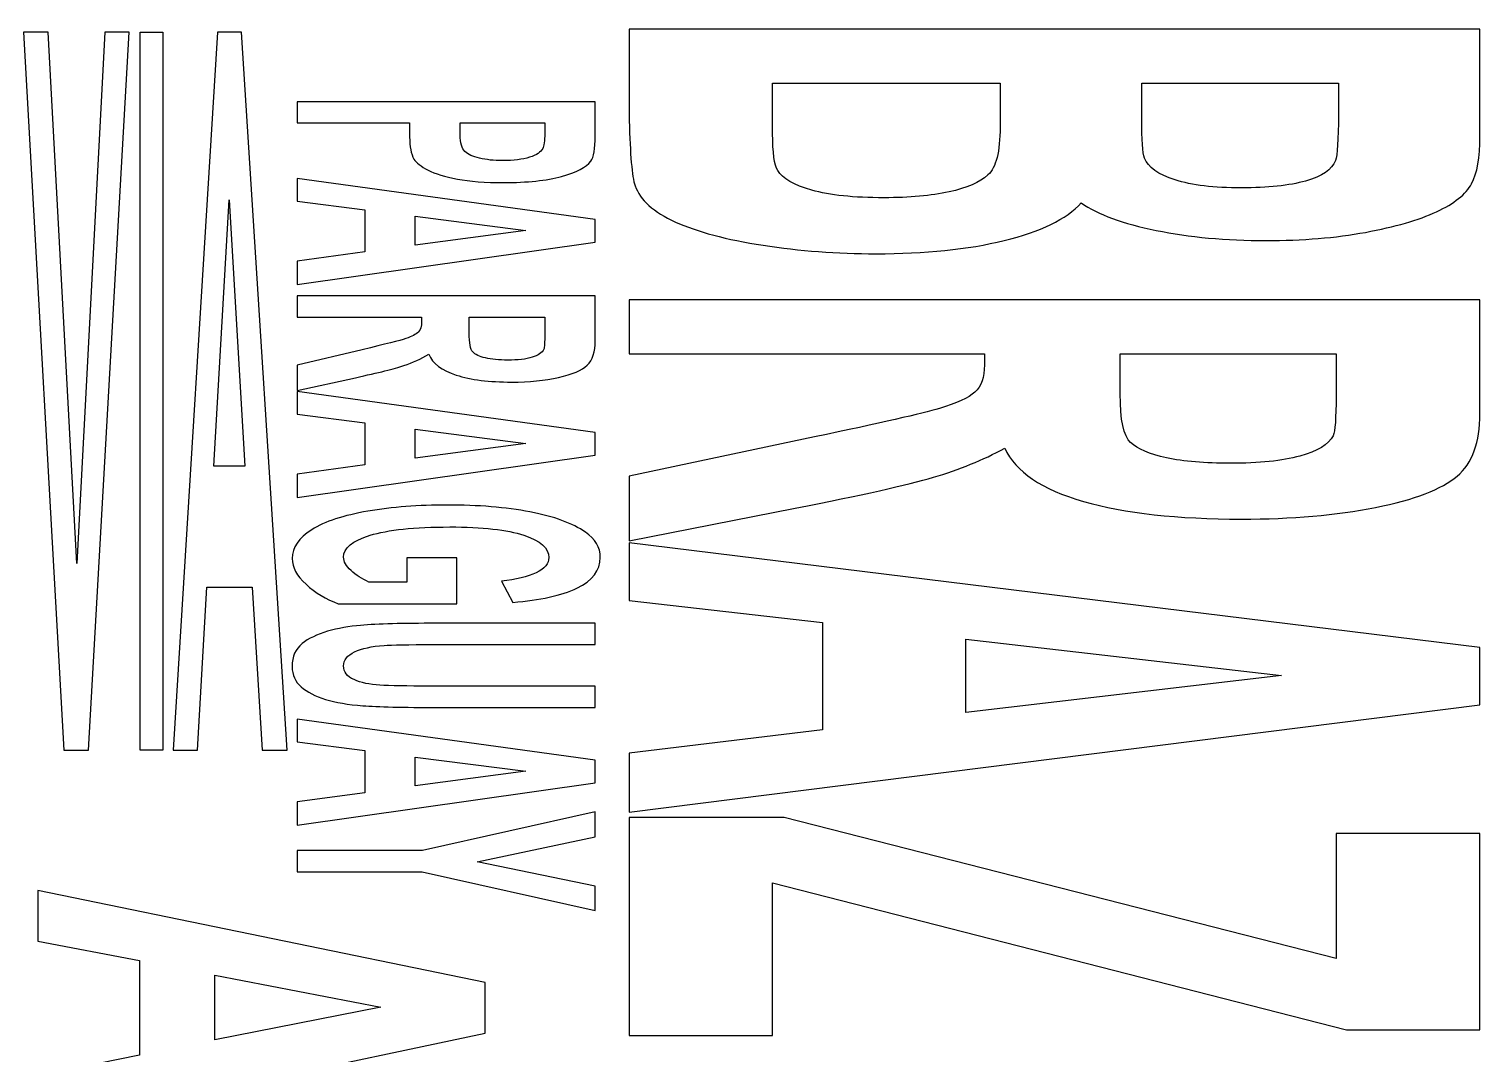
# Model space of a CAD drawing. Header units: centimetres. Extents: x -12.1 to 12.1, y -5 to 6.2.
# Drawn here: x -7.396 to -5.48, y -2.599 to -1.246 of the extents above; entities that cross this region are included whole.
import ezdxf

# ---------------------------------------------------------------- set-up
doc = ezdxf.new("R2010")
doc.units = ezdxf.units.CM
doc.header["$MEASUREMENT"] = 0
doc.layers.add('Layer 1', color=7, linetype='Continuous')

msp = doc.modelspace()

# ---------------------------------------------------------------- linework, layer by layer
at = {"layer": 'Layer 1', "color": 250}
for points, knots in [([(-7.34945, -2.1978), (-7.34945, -2.1978), (-7.40301, -1.25018), (-7.40301, -1.25018), (-7.40301, -1.25018), (-7.40301, -1.25018), (-7.37022, -1.25018), (-7.37022, -1.25018), (-7.37022, -1.25018), (-7.37022, -1.25018), (-7.3323, -1.95152), (-7.3323, -1.95152), (-7.3323, -1.95152), (-7.3323, -1.95152), (-7.29564, -1.25018), (-7.29564, -1.25018), (-7.29564, -1.25018), (-7.29564, -1.25018), (-7.26355, -1.25018), (-7.26355, -1.25018), (-7.26355, -1.25018), (-7.26355, -1.25018), (-7.3172, -2.1978), (-7.3172, -2.1978), (-7.3172, -2.1978), (-7.3172, -2.1978), (-7.34945, -2.1978), (-7.34945, -2.1978)], [0, 0, 0, 0, 0.125, 0.125, 0.125, 0.125, 0.25, 0.25, 0.25, 0.25, 0.375, 0.375, 0.375, 0.375, 0.5, 0.5, 0.5, 0.5, 0.625, 0.625, 0.625, 0.625, 0.75, 0.75, 0.75, 0.75, 1, 1, 1, 1]), ([(-7.24905, -2.1978), (-7.24905, -2.1978), (-7.2188, -2.1978), (-7.2188, -2.1978), (-7.2188, -2.1978), (-7.2188, -2.1978), (-7.2188, -1.25018), (-7.2188, -1.25018), (-7.2188, -1.25018), (-7.2188, -1.25018), (-7.24905, -1.25018), (-7.24905, -1.25018), (-7.24905, -1.25018), (-7.24905, -1.25018), (-7.24905, -2.1978), (-7.24905, -2.1978)], [0, 0, 0, 0, 0.2, 0.2, 0.2, 0.2, 0.4, 0.4, 0.4, 0.4, 0.6, 0.6, 0.6, 0.6, 1, 1, 1, 1]), ([(-7.05494, -2.1978), (-7.05494, -2.1978), (-7.08785, -2.1978), (-7.08785, -2.1978), (-7.08785, -2.1978), (-7.08785, -2.1978), (-7.10093, -1.98255), (-7.10093, -1.98255), (-7.10093, -1.98255), (-7.10093, -1.98255), (-7.1608, -1.98255), (-7.1608, -1.98255), (-7.1608, -1.98255), (-7.1608, -1.98255), (-7.17314, -2.1978), (-7.17314, -2.1978), (-7.17314, -2.1978), (-7.17314, -2.1978), (-7.20523, -2.1978), (-7.20523, -2.1978), (-7.20523, -2.1978), (-7.20523, -2.1978), (-7.1469, -1.25018), (-7.1469, -1.25018), (-7.1469, -1.25018), (-7.1469, -1.25018), (-7.11494, -1.25018), (-7.11494, -1.25018), (-7.11494, -1.25018), (-7.11494, -1.25018), (-7.05494, -2.1978), (-7.05494, -2.1978)], [0, 0, 0, 0, 0.1111111, 0.1111111, 0.1111111, 0.1111111, 0.2222222, 0.2222222, 0.2222222, 0.2222222, 0.3333333, 0.3333333, 0.3333333, 0.3333333, 0.4444444, 0.4444444, 0.4444444, 0.4444444, 0.5555556, 0.5555556, 0.5555556, 0.5555556, 0.6666667, 0.6666667, 0.6666667, 0.6666667, 0.7777778, 0.7777778, 0.7777778, 0.7777778, 1, 1, 1, 1]), ([(-5.48014, -1.24582), (-5.48014, -1.24582), (-5.48014, -1.38739), (-5.48014, -1.38739), (-5.48014, -1.38739), (-5.48014, -1.41541), (-5.48387, -1.43632), (-5.49123, -1.45008), (-5.49123, -1.45008), (-5.49866, -1.46386), (-5.51409, -1.47615), (-5.53759, -1.48704), (-5.53759, -1.48704), (-5.56109, -1.49792), (-5.59236, -1.50695), (-5.63144, -1.5142), (-5.63144, -1.5142), (-5.67052, -1.52142), (-5.71429, -1.52506), (-5.7628, -1.52506), (-5.7628, -1.52506), (-5.81542, -1.52506), (-5.8637, -1.52058), (-5.90757, -1.51168), (-5.90757, -1.51168), (-5.95152, -1.50276), (-5.98445, -1.49062), (-6.00641, -1.4753), (-6.00641, -1.4753), (-6.02633, -1.49685), (-6.06031, -1.51351), (-6.10829, -1.52506), (-6.10829, -1.52506), (-6.15631, -1.53669), (-6.21274, -1.54245), (-6.27759, -1.54245), (-6.27759, -1.54245), (-6.32869, -1.54245), (-6.37834, -1.53873), (-6.42659, -1.53127), (-6.42659, -1.53127), (-6.47484, -1.52376), (-6.5134, -1.51353), (-6.54225, -1.50057), (-6.54225, -1.50057), (-6.57111, -1.48759), (-6.58887, -1.4716), (-6.59551, -1.45262), (-6.59551, -1.45262), (-6.59959, -1.44068), (-6.60215, -1.41191), (-6.60317, -1.36637), (-6.60317, -1.36637), (-6.60317, -1.36637), (-6.60317, -1.24582), (-6.60317, -1.24582), (-6.60317, -1.24582), (-6.60317, -1.24582), (-5.48014, -1.24582), (-5.48014, -1.24582)], [0, 0, 0, 0, 0.0625, 0.0625, 0.0625, 0.0625, 0.125, 0.125, 0.125, 0.125, 0.1875, 0.1875, 0.1875, 0.1875, 0.25, 0.25, 0.25, 0.25, 0.3125, 0.3125, 0.3125, 0.3125, 0.375, 0.375, 0.375, 0.375, 0.4375, 0.4375, 0.4375, 0.4375, 0.5, 0.5, 0.5, 0.5, 0.5625, 0.5625, 0.5625, 0.5625, 0.625, 0.625, 0.625, 0.625, 0.6875, 0.6875, 0.6875, 0.6875, 0.75, 0.75, 0.75, 0.75, 0.8125, 0.8125, 0.8125, 0.8125, 0.875, 0.875, 0.875, 0.875, 1, 1, 1, 1]), ([(-6.11365, -1.31733), (-6.11365, -1.31733), (-6.41395, -1.31733), (-6.41395, -1.31733), (-6.41395, -1.31733), (-6.41395, -1.31733), (-6.41395, -1.38355), (-6.41395, -1.38355), (-6.41395, -1.38355), (-6.41395, -1.40929), (-6.41166, -1.42563), (-6.40705, -1.43256), (-6.40705, -1.43256), (-6.40091, -1.44318), (-6.38597, -1.45186), (-6.36224, -1.45856), (-6.36224, -1.45856), (-6.33847, -1.46523), (-6.30671, -1.46855), (-6.26688, -1.46855), (-6.26688, -1.46855), (-6.23318, -1.46855), (-6.20456, -1.46598), (-6.18109, -1.4608), (-6.18109, -1.4608), (-6.15759, -1.45568), (-6.14047, -1.44822), (-6.12973, -1.43849), (-6.12973, -1.43849), (-6.119, -1.42877), (-6.11365, -1.4076), (-6.11365, -1.37508), (-6.11365, -1.37508), (-6.11365, -1.37508), (-6.11365, -1.31733), (-6.11365, -1.31733)], [0, 0, 0, 0, 0.1, 0.1, 0.1, 0.1, 0.2, 0.2, 0.2, 0.2, 0.3, 0.3, 0.3, 0.3, 0.4, 0.4, 0.4, 0.4, 0.5, 0.5, 0.5, 0.5, 0.6, 0.6, 0.6, 0.6, 0.7, 0.7, 0.7, 0.7, 0.8, 0.8, 0.8, 0.8, 1, 1, 1, 1]), ([(-5.66706, -1.31733), (-5.66706, -1.31733), (-5.92674, -1.31733), (-5.92674, -1.31733), (-5.92674, -1.31733), (-5.92674, -1.31733), (-5.92674, -1.36422), (-5.92674, -1.36422), (-5.92674, -1.36422), (-5.92674, -1.39205), (-5.92549, -1.40941), (-5.92292, -1.41613), (-5.92292, -1.41613), (-5.91832, -1.42839), (-5.9049, -1.438), (-5.88271, -1.44499), (-5.88271, -1.44499), (-5.86046, -1.45198), (-5.83126, -1.45553), (-5.79497, -1.45553), (-5.79497, -1.45553), (-5.76026, -1.45553), (-5.73205, -1.4525), (-5.71032, -1.44644), (-5.71032, -1.44644), (-5.68866, -1.44042), (-5.6755, -1.43145), (-5.6709, -1.41951), (-5.6709, -1.41951), (-5.66834, -1.41244), (-5.66706, -1.39205), (-5.66706, -1.35842), (-5.66706, -1.35842), (-5.66706, -1.35842), (-5.66706, -1.31733), (-5.66706, -1.31733)], [0, 0, 0, 0, 0.1, 0.1, 0.1, 0.1, 0.2, 0.2, 0.2, 0.2, 0.3, 0.3, 0.3, 0.3, 0.4, 0.4, 0.4, 0.4, 0.5, 0.5, 0.5, 0.5, 0.6, 0.6, 0.6, 0.6, 0.7, 0.7, 0.7, 0.7, 0.8, 0.8, 0.8, 0.8, 1, 1, 1, 1]), ([(-7.04149, -1.34176), (-7.04149, -1.34176), (-6.64815, -1.34176), (-6.64815, -1.34176), (-6.64815, -1.34176), (-6.64815, -1.34176), (-6.64815, -1.3869), (-6.64815, -1.3869), (-6.64815, -1.3869), (-6.64815, -1.40402), (-6.65014, -1.41517), (-6.65406, -1.42035), (-6.65406, -1.42035), (-6.65998, -1.42837), (-6.67282, -1.435), (-6.69256, -1.44042), (-6.69256, -1.44042), (-6.71231, -1.44583), (-6.73784, -1.44852), (-6.76918, -1.44852), (-6.76918, -1.44852), (-6.79331, -1.44852), (-6.81361, -1.44697), (-6.83006, -1.44383), (-6.83006, -1.44383), (-6.84651, -1.44076), (-6.85944, -1.43681), (-6.86882, -1.432), (-6.86882, -1.432), (-6.87822, -1.42723), (-6.88446, -1.42237), (-6.88748, -1.41745), (-6.88748, -1.41745), (-6.89124, -1.41069), (-6.89311, -1.40096), (-6.89311, -1.38824), (-6.89311, -1.38824), (-6.89311, -1.38824), (-6.89311, -1.36986), (-6.89311, -1.36986), (-6.89311, -1.36986), (-6.89311, -1.36986), (-7.04149, -1.36986), (-7.04149, -1.36986), (-7.04149, -1.36986), (-7.04149, -1.36986), (-7.04149, -1.34176), (-7.04149, -1.34176)], [0, 0, 0, 0, 0.0769231, 0.0769231, 0.0769231, 0.0769231, 0.1538462, 0.1538462, 0.1538462, 0.1538462, 0.2307692, 0.2307692, 0.2307692, 0.2307692, 0.3076923, 0.3076923, 0.3076923, 0.3076923, 0.3846154, 0.3846154, 0.3846154, 0.3846154, 0.4615385, 0.4615385, 0.4615385, 0.4615385, 0.5384615, 0.5384615, 0.5384615, 0.5384615, 0.6153846, 0.6153846, 0.6153846, 0.6153846, 0.6923077, 0.6923077, 0.6923077, 0.6923077, 0.7692308, 0.7692308, 0.7692308, 0.7692308, 0.8461538, 0.8461538, 0.8461538, 0.8461538, 1, 1, 1, 1]), ([(-6.71469, -1.36986), (-6.71469, -1.36986), (-6.8263, -1.36986), (-6.8263, -1.36986), (-6.8263, -1.36986), (-6.8263, -1.36986), (-6.8263, -1.3853), (-6.8263, -1.3853), (-6.8263, -1.3853), (-6.8263, -1.39639), (-6.82427, -1.40379), (-6.82013, -1.40752), (-6.82013, -1.40752), (-6.81603, -1.4113), (-6.80959, -1.41424), (-6.80082, -1.41631), (-6.80082, -1.41631), (-6.79207, -1.41846), (-6.78187, -1.41951), (-6.77023, -1.41951), (-6.77023, -1.41951), (-6.75593, -1.41951), (-6.74413, -1.418), (-6.73482, -1.41505), (-6.73482, -1.41505), (-6.72553, -1.41206), (-6.7197, -1.40827), (-6.7174, -1.40373), (-6.7174, -1.40373), (-6.7156, -1.40038), (-6.71469, -1.39365), (-6.71469, -1.38352), (-6.71469, -1.38352), (-6.71469, -1.38352), (-6.71469, -1.36986), (-6.71469, -1.36986)], [0, 0, 0, 0, 0.1, 0.1, 0.1, 0.1, 0.2, 0.2, 0.2, 0.2, 0.3, 0.3, 0.3, 0.3, 0.4, 0.4, 0.4, 0.4, 0.5, 0.5, 0.5, 0.5, 0.6, 0.6, 0.6, 0.6, 0.7, 0.7, 0.7, 0.7, 0.8, 0.8, 0.8, 0.8, 1, 1, 1, 1]), ([(-7.04149, -1.58287), (-7.04149, -1.58287), (-7.04149, -1.55226), (-7.04149, -1.55226), (-7.04149, -1.55226), (-7.04149, -1.55226), (-6.95216, -1.5401), (-6.95216, -1.5401), (-6.95216, -1.5401), (-6.95216, -1.5401), (-6.95216, -1.48435), (-6.95216, -1.48435), (-6.95216, -1.48435), (-6.95216, -1.48435), (-7.04149, -1.47288), (-7.04149, -1.47288), (-7.04149, -1.47288), (-7.04149, -1.47288), (-7.04149, -1.44301), (-7.04149, -1.44301), (-7.04149, -1.44301), (-7.04149, -1.44301), (-6.64815, -1.49731), (-6.64815, -1.49731), (-6.64815, -1.49731), (-6.64815, -1.49731), (-6.64815, -1.52708), (-6.64815, -1.52708), (-6.64815, -1.52708), (-6.64815, -1.52708), (-7.04149, -1.58287), (-7.04149, -1.58287)], [0, 0, 0, 0, 0.1111111, 0.1111111, 0.1111111, 0.1111111, 0.2222222, 0.2222222, 0.2222222, 0.2222222, 0.3333333, 0.3333333, 0.3333333, 0.3333333, 0.4444444, 0.4444444, 0.4444444, 0.4444444, 0.5555556, 0.5555556, 0.5555556, 0.5555556, 0.6666667, 0.6666667, 0.6666667, 0.6666667, 0.7777778, 0.7777778, 0.7777778, 0.7777778, 1, 1, 1, 1]), ([(-7.11062, -1.82289), (-7.11062, -1.82289), (-7.13127, -1.47126), (-7.13127, -1.47126), (-7.13127, -1.47126), (-7.13127, -1.47126), (-7.1515, -1.82289), (-7.1515, -1.82289), (-7.1515, -1.82289), (-7.1515, -1.82289), (-7.11062, -1.82289), (-7.11062, -1.82289)], [0, 0, 0, 0, 0.25, 0.25, 0.25, 0.25, 0.5, 0.5, 0.5, 0.5, 1, 1, 1, 1]), ([(-6.88586, -1.53103), (-6.88586, -1.53103), (-6.73991, -1.51187), (-6.73991, -1.51187), (-6.73991, -1.51187), (-6.73991, -1.51187), (-6.88586, -1.49306), (-6.88586, -1.49306), (-6.88586, -1.49306), (-6.88586, -1.49306), (-6.88586, -1.53103), (-6.88586, -1.53103)], [0, 0, 0, 0, 0.25, 0.25, 0.25, 0.25, 0.5, 0.5, 0.5, 0.5, 1, 1, 1, 1]), ([(-7.04149, -1.59789), (-7.04149, -1.59789), (-6.64815, -1.59789), (-6.64815, -1.59789), (-6.64815, -1.59789), (-6.64815, -1.59789), (-6.64815, -1.65709), (-6.64815, -1.65709), (-6.64815, -1.65709), (-6.64815, -1.67197), (-6.65171, -1.6828), (-6.65875, -1.68956), (-6.65875, -1.68956), (-6.66584, -1.69631), (-6.67838, -1.7017), (-6.69647, -1.70578), (-6.69647, -1.70578), (-6.71452, -1.70983), (-6.73519, -1.71186), (-6.75843, -1.71186), (-6.75843, -1.71186), (-6.78796, -1.71186), (-6.8123, -1.70878), (-6.83155, -1.70264), (-6.83155, -1.70264), (-6.85077, -1.69649), (-6.86291, -1.68729), (-6.86789, -1.67508), (-6.86789, -1.67508), (-6.87793, -1.68118), (-6.88891, -1.68615), (-6.90091, -1.69014), (-6.90091, -1.69014), (-6.91287, -1.69407), (-6.93416, -1.69943), (-6.96474, -1.70613), (-6.96474, -1.70613), (-6.96474, -1.70613), (-7.04149, -1.72319), (-7.04149, -1.72319), (-7.04149, -1.72319), (-7.04149, -1.72319), (-7.04149, -1.6895), (-7.04149, -1.6895), (-7.04149, -1.6895), (-7.04149, -1.6895), (-6.95591, -1.66917), (-6.95591, -1.66917), (-6.95591, -1.66917), (-6.92531, -1.66195), (-6.90603, -1.65701), (-6.89808, -1.65436), (-6.89808, -1.65436), (-6.89013, -1.65168), (-6.88466, -1.64885), (-6.88172, -1.64585), (-6.88172, -1.64585), (-6.87878, -1.64291), (-6.87729, -1.6382), (-6.87729, -1.6317), (-6.87729, -1.6317), (-6.87729, -1.6317), (-6.87729, -1.62602), (-6.87729, -1.62602), (-6.87729, -1.62602), (-6.87729, -1.62602), (-7.04149, -1.62602), (-7.04149, -1.62602), (-7.04149, -1.62602), (-7.04149, -1.62602), (-7.04149, -1.59789), (-7.04149, -1.59789)], [0, 0, 0, 0, 0.0526316, 0.0526316, 0.0526316, 0.0526316, 0.1052632, 0.1052632, 0.1052632, 0.1052632, 0.1578947, 0.1578947, 0.1578947, 0.1578947, 0.2105263, 0.2105263, 0.2105263, 0.2105263, 0.2631579, 0.2631579, 0.2631579, 0.2631579, 0.3157895, 0.3157895, 0.3157895, 0.3157895, 0.3684211, 0.3684211, 0.3684211, 0.3684211, 0.4210526, 0.4210526, 0.4210526, 0.4210526, 0.4736842, 0.4736842, 0.4736842, 0.4736842, 0.5263158, 0.5263158, 0.5263158, 0.5263158, 0.5789474, 0.5789474, 0.5789474, 0.5789474, 0.6315789, 0.6315789, 0.6315789, 0.6315789, 0.6842105, 0.6842105, 0.6842105, 0.6842105, 0.7368421, 0.7368421, 0.7368421, 0.7368421, 0.7894737, 0.7894737, 0.7894737, 0.7894737, 0.8421053, 0.8421053, 0.8421053, 0.8421053, 0.8947368, 0.8947368, 0.8947368, 0.8947368, 1, 1, 1, 1]), ([(-6.60317, -1.60313), (-6.60317, -1.60313), (-5.48014, -1.60313), (-5.48014, -1.60313), (-5.48014, -1.60313), (-5.48014, -1.60313), (-5.48014, -1.75359), (-5.48014, -1.75359), (-5.48014, -1.75359), (-5.48014, -1.79148), (-5.49024, -1.81896), (-5.51043, -1.83615), (-5.51043, -1.83615), (-5.53057, -1.85327), (-5.56645, -1.86698), (-5.61805, -1.87732), (-5.61805, -1.87732), (-5.66961, -1.88757), (-5.72862, -1.89272), (-5.79497, -1.89272), (-5.79497, -1.89272), (-5.87925, -1.89272), (-5.94887, -1.88495), (-6.00373, -1.86931), (-6.00373, -1.86931), (-6.05864, -1.8537), (-6.09324, -1.83034), (-6.10754, -1.79922), (-6.10754, -1.79922), (-6.13613, -1.81471), (-6.16755, -1.8275), (-6.20176, -1.83757), (-6.20176, -1.83757), (-6.23598, -1.84761), (-6.29675, -1.86116), (-6.38405, -1.87825), (-6.38405, -1.87825), (-6.38405, -1.87825), (-6.60317, -1.92146), (-6.60317, -1.92146), (-6.60317, -1.92146), (-6.60317, -1.92146), (-6.60317, -1.83597), (-6.60317, -1.83597), (-6.60317, -1.83597), (-6.60317, -1.83597), (-6.3588, -1.78429), (-6.3588, -1.78429), (-6.3588, -1.78429), (-6.27148, -1.76594), (-6.21644, -1.75336), (-6.1937, -1.74661), (-6.1937, -1.74661), (-6.17101, -1.73982), (-6.15541, -1.73262), (-6.14699, -1.72509), (-6.14699, -1.72509), (-6.13855, -1.71754), (-6.13436, -1.70552), (-6.13436, -1.68912), (-6.13436, -1.68912), (-6.13436, -1.68912), (-6.13436, -1.67459), (-6.13436, -1.67459), (-6.13436, -1.67459), (-6.13436, -1.67459), (-6.60317, -1.67459), (-6.60317, -1.67459), (-6.60317, -1.67459), (-6.60317, -1.67459), (-6.60317, -1.60313), (-6.60317, -1.60313)], [0, 0, 0, 0, 0.0526316, 0.0526316, 0.0526316, 0.0526316, 0.1052632, 0.1052632, 0.1052632, 0.1052632, 0.1578947, 0.1578947, 0.1578947, 0.1578947, 0.2105263, 0.2105263, 0.2105263, 0.2105263, 0.2631579, 0.2631579, 0.2631579, 0.2631579, 0.3157895, 0.3157895, 0.3157895, 0.3157895, 0.3684211, 0.3684211, 0.3684211, 0.3684211, 0.4210526, 0.4210526, 0.4210526, 0.4210526, 0.4736842, 0.4736842, 0.4736842, 0.4736842, 0.5263158, 0.5263158, 0.5263158, 0.5263158, 0.5789474, 0.5789474, 0.5789474, 0.5789474, 0.6315789, 0.6315789, 0.6315789, 0.6315789, 0.6842105, 0.6842105, 0.6842105, 0.6842105, 0.7368421, 0.7368421, 0.7368421, 0.7368421, 0.7894737, 0.7894737, 0.7894737, 0.7894737, 0.8421053, 0.8421053, 0.8421053, 0.8421053, 0.8947368, 0.8947368, 0.8947368, 0.8947368, 1, 1, 1, 1]), ([(-6.81451, -1.62602), (-6.81451, -1.62602), (-6.81451, -1.64684), (-6.81451, -1.64684), (-6.81451, -1.64684), (-6.81451, -1.66035), (-6.81288, -1.66877), (-6.80968, -1.67209), (-6.80968, -1.67209), (-6.80648, -1.67544), (-6.80091, -1.67809), (-6.79302, -1.67998), (-6.79302, -1.67998), (-6.78516, -1.68193), (-6.77532, -1.68286), (-6.76352, -1.68286), (-6.76352, -1.68286), (-6.75031, -1.68286), (-6.73959, -1.68161), (-6.73146, -1.6791), (-6.73146, -1.6791), (-6.72331, -1.67663), (-6.71822, -1.67308), (-6.71604, -1.66848), (-6.71604, -1.66848), (-6.71516, -1.66624), (-6.71469, -1.65936), (-6.71469, -1.64798), (-6.71469, -1.64798), (-6.71469, -1.64798), (-6.71469, -1.62602), (-6.71469, -1.62602), (-6.71469, -1.62602), (-6.71469, -1.62602), (-6.81451, -1.62602), (-6.81451, -1.62602)], [0, 0, 0, 0, 0.1, 0.1, 0.1, 0.1, 0.2, 0.2, 0.2, 0.2, 0.3, 0.3, 0.3, 0.3, 0.4, 0.4, 0.4, 0.4, 0.5, 0.5, 0.5, 0.5, 0.6, 0.6, 0.6, 0.6, 0.7, 0.7, 0.7, 0.7, 0.8, 0.8, 0.8, 0.8, 1, 1, 1, 1]), ([(-5.9551, -1.67459), (-5.9551, -1.67459), (-5.9551, -1.72753), (-5.9551, -1.72753), (-5.9551, -1.72753), (-5.9551, -1.76184), (-5.9505, -1.78321), (-5.94129, -1.79176), (-5.94129, -1.79176), (-5.9321, -1.8003), (-5.91628, -1.80697), (-5.89381, -1.81183), (-5.89381, -1.81183), (-5.87136, -1.81663), (-5.84325, -1.81908), (-5.80953, -1.81908), (-5.80953, -1.81908), (-5.77174, -1.81908), (-5.74125, -1.81588), (-5.71801, -1.80953), (-5.71801, -1.80953), (-5.69477, -1.80316), (-5.68007, -1.79418), (-5.67396, -1.78262), (-5.67396, -1.78262), (-5.67139, -1.7768), (-5.67011, -1.75938), (-5.67011, -1.73041), (-5.67011, -1.73041), (-5.67011, -1.73041), (-5.67011, -1.67459), (-5.67011, -1.67459), (-5.67011, -1.67459), (-5.67011, -1.67459), (-5.9551, -1.67459), (-5.9551, -1.67459)], [0, 0, 0, 0, 0.1, 0.1, 0.1, 0.1, 0.2, 0.2, 0.2, 0.2, 0.3, 0.3, 0.3, 0.3, 0.4, 0.4, 0.4, 0.4, 0.5, 0.5, 0.5, 0.5, 0.6, 0.6, 0.6, 0.6, 0.7, 0.7, 0.7, 0.7, 0.8, 0.8, 0.8, 0.8, 1, 1, 1, 1]), ([(-7.04149, -1.86404), (-7.04149, -1.86404), (-7.04149, -1.83341), (-7.04149, -1.83341), (-7.04149, -1.83341), (-7.04149, -1.83341), (-6.95216, -1.82127), (-6.95216, -1.82127), (-6.95216, -1.82127), (-6.95216, -1.82127), (-6.95216, -1.76553), (-6.95216, -1.76553), (-6.95216, -1.76553), (-6.95216, -1.76553), (-7.04149, -1.75406), (-7.04149, -1.75406), (-7.04149, -1.75406), (-7.04149, -1.75406), (-7.04149, -1.72421), (-7.04149, -1.72421), (-7.04149, -1.72421), (-7.04149, -1.72421), (-6.64815, -1.77849), (-6.64815, -1.77849), (-6.64815, -1.77849), (-6.64815, -1.77849), (-6.64815, -1.80825), (-6.64815, -1.80825), (-6.64815, -1.80825), (-6.64815, -1.80825), (-7.04149, -1.86404), (-7.04149, -1.86404)], [0, 0, 0, 0, 0.1111111, 0.1111111, 0.1111111, 0.1111111, 0.2222222, 0.2222222, 0.2222222, 0.2222222, 0.3333333, 0.3333333, 0.3333333, 0.3333333, 0.4444444, 0.4444444, 0.4444444, 0.4444444, 0.5555556, 0.5555556, 0.5555556, 0.5555556, 0.6666667, 0.6666667, 0.6666667, 0.6666667, 0.7777778, 0.7777778, 0.7777778, 0.7777778, 1, 1, 1, 1]), ([(-6.88586, -1.81224), (-6.88586, -1.81224), (-6.73991, -1.79302), (-6.73991, -1.79302), (-6.73991, -1.79302), (-6.73991, -1.79302), (-6.88586, -1.77423), (-6.88586, -1.77423), (-6.88586, -1.77423), (-6.88586, -1.77423), (-6.88586, -1.81224), (-6.88586, -1.81224)], [0, 0, 0, 0, 0.25, 0.25, 0.25, 0.25, 0.5, 0.5, 0.5, 0.5, 1, 1, 1, 1]), ([(-6.89686, -1.94377), (-6.89686, -1.94377), (-6.83059, -1.94377), (-6.83059, -1.94377), (-6.83059, -1.94377), (-6.83059, -1.94377), (-6.83059, -2.00445), (-6.83059, -2.00445), (-6.83059, -2.00445), (-6.83059, -2.00445), (-6.9873, -2.00445), (-6.9873, -2.00445), (-6.9873, -2.00445), (-7.00338, -1.99854), (-7.01756, -1.99001), (-7.02982, -1.9788), (-7.02982, -1.9788), (-7.04208, -1.96761), (-7.04819, -1.95632), (-7.04819, -1.94485), (-7.04819, -1.94485), (-7.04819, -1.93025), (-7.03958, -1.91753), (-7.02231, -1.90673), (-7.02231, -1.90673), (-7.00504, -1.8959), (-6.98038, -1.88771), (-6.94826, -1.8823), (-6.94826, -1.8823), (-6.91613, -1.87682), (-6.88123, -1.87412), (-6.84349, -1.87412), (-6.84349, -1.87412), (-6.80255, -1.87412), (-6.76615, -1.87715), (-6.73429, -1.88323), (-6.73429, -1.88323), (-6.70247, -1.88931), (-6.67803, -1.89823), (-6.66103, -1.90996), (-6.66103, -1.90996), (-6.64798, -1.9189), (-6.64146, -1.93), (-6.64146, -1.9433), (-6.64146, -1.9433), (-6.64146, -1.96063), (-6.65171, -1.97414), (-6.67218, -1.98386), (-6.67218, -1.98386), (-6.69265, -1.99356), (-6.72096, -1.99985), (-6.75706, -2.00268), (-6.75706, -2.00268), (-6.75706, -2.00268), (-6.77185, -1.97472), (-6.77185, -1.97472), (-6.77185, -1.97472), (-6.75252, -1.97271), (-6.73729, -1.96901), (-6.72611, -1.96362), (-6.72611, -1.96362), (-6.71492, -1.95818), (-6.70933, -1.95143), (-6.70933, -1.9433), (-6.70933, -1.9433), (-6.70933, -1.93105), (-6.72031, -1.92129), (-6.74236, -1.91398), (-6.74236, -1.91398), (-6.76434, -1.90673), (-6.79699, -1.90311), (-6.84025, -1.90311), (-6.84025, -1.90311), (-6.88696, -1.90311), (-6.92196, -1.90679), (-6.94531, -1.91415), (-6.94531, -1.91415), (-6.96864, -1.92146), (-6.98032, -1.93113), (-6.98032, -1.94304), (-6.98032, -1.94304), (-6.98032, -1.94892), (-6.97706, -1.95483), (-6.9705, -1.96077), (-6.9705, -1.96077), (-6.96398, -1.96669), (-6.95609, -1.97175), (-6.94677, -1.97603), (-6.94677, -1.97603), (-6.94677, -1.97603), (-6.89686, -1.97603), (-6.89686, -1.97603), (-6.89686, -1.97603), (-6.89686, -1.97603), (-6.89686, -1.94377), (-6.89686, -1.94377)], [0, 0, 0, 0, 0.04, 0.04, 0.04, 0.04, 0.08, 0.08, 0.08, 0.08, 0.12, 0.12, 0.12, 0.12, 0.16, 0.16, 0.16, 0.16, 0.2, 0.2, 0.2, 0.2, 0.24, 0.24, 0.24, 0.24, 0.28, 0.28, 0.28, 0.28, 0.32, 0.32, 0.32, 0.32, 0.36, 0.36, 0.36, 0.36, 0.4, 0.4, 0.4, 0.4, 0.44, 0.44, 0.44, 0.44, 0.48, 0.48, 0.48, 0.48, 0.52, 0.52, 0.52, 0.52, 0.56, 0.56, 0.56, 0.56, 0.6, 0.6, 0.6, 0.6, 0.64, 0.64, 0.64, 0.64, 0.68, 0.68, 0.68, 0.68, 0.72, 0.72, 0.72, 0.72, 0.76, 0.76, 0.76, 0.76, 0.8, 0.8, 0.8, 0.8, 0.84, 0.84, 0.84, 0.84, 0.88, 0.88, 0.88, 0.88, 0.92, 0.92, 0.92, 0.92, 1, 1, 1, 1]), ([(-6.60317, -2.2795), (-6.60317, -2.2795), (-6.60317, -2.2017), (-6.60317, -2.2017), (-6.60317, -2.2017), (-6.60317, -2.2017), (-6.34809, -2.17078), (-6.34809, -2.17078), (-6.34809, -2.17078), (-6.34809, -2.17078), (-6.34809, -2.02923), (-6.34809, -2.02923), (-6.34809, -2.02923), (-6.34809, -2.02923), (-6.60317, -2.00005), (-6.60317, -2.00005), (-6.60317, -2.00005), (-6.60317, -2.00005), (-6.60317, -1.92414), (-6.60317, -1.92414), (-6.60317, -1.92414), (-6.60317, -1.92414), (-5.48014, -2.06208), (-5.48014, -2.06208), (-5.48014, -2.06208), (-5.48014, -2.06208), (-5.48014, -2.1377), (-5.48014, -2.1377), (-5.48014, -2.1377), (-5.48014, -2.1377), (-6.60317, -2.2795), (-6.60317, -2.2795)], [0, 0, 0, 0, 0.1111111, 0.1111111, 0.1111111, 0.1111111, 0.2222222, 0.2222222, 0.2222222, 0.2222222, 0.3333333, 0.3333333, 0.3333333, 0.3333333, 0.4444444, 0.4444444, 0.4444444, 0.4444444, 0.5555556, 0.5555556, 0.5555556, 0.5555556, 0.6666667, 0.6666667, 0.6666667, 0.6666667, 0.7777778, 0.7777778, 0.7777778, 0.7777778, 1, 1, 1, 1]), ([(-6.64815, -2.03022), (-6.64815, -2.03022), (-6.64815, -2.05838), (-6.64815, -2.05838), (-6.64815, -2.05838), (-6.64815, -2.05838), (-6.86119, -2.05838), (-6.86119, -2.05838), (-6.86119, -2.05838), (-6.895, -2.05838), (-6.91693, -2.0587), (-6.92691, -2.05937), (-6.92691, -2.05937), (-6.94304, -2.06062), (-6.95594, -2.06344), (-6.96573, -2.06799), (-6.96573, -2.06799), (-6.97545, -2.07253), (-6.98032, -2.0787), (-6.98032, -2.08656), (-6.98032, -2.08656), (-6.98032, -2.0946), (-6.97571, -2.10057), (-6.96649, -2.10465), (-6.96649, -2.10465), (-6.95728, -2.10872), (-6.94596, -2.11114), (-6.93256, -2.11193), (-6.93256, -2.11193), (-6.91914, -2.11277), (-6.89686, -2.11321), (-6.86573, -2.11321), (-6.86573, -2.11321), (-6.86573, -2.11321), (-6.64815, -2.11321), (-6.64815, -2.11321), (-6.64815, -2.11321), (-6.64815, -2.11321), (-6.64815, -2.14134), (-6.64815, -2.14134), (-6.64815, -2.14134), (-6.64815, -2.14134), (-6.85476, -2.14134), (-6.85476, -2.14134), (-6.85476, -2.14134), (-6.90195, -2.14134), (-6.93533, -2.14058), (-6.95484, -2.13907), (-6.95484, -2.13907), (-6.97432, -2.13756), (-6.99077, -2.13473), (-7.00419, -2.13065), (-7.00419, -2.13065), (-7.01762, -2.12655), (-7.02828, -2.12107), (-7.03625, -2.11426), (-7.03625, -2.11426), (-7.04423, -2.10739), (-7.04819, -2.09847), (-7.04819, -2.08744), (-7.04819, -2.08744), (-7.04819, -2.07413), (-7.04385, -2.06405), (-7.03518, -2.05715), (-7.03518, -2.05715), (-7.0265, -2.05025), (-7.01526, -2.04487), (-7.0014, -2.04085), (-7.0014, -2.04085), (-6.98751, -2.03686), (-6.97298, -2.03424), (-6.95778, -2.03298), (-6.95778, -2.03298), (-6.93524, -2.03113), (-6.90195, -2.03022), (-6.85796, -2.03022), (-6.85796, -2.03022), (-6.85796, -2.03022), (-6.64815, -2.03022), (-6.64815, -2.03022)], [0, 0, 0, 0, 0.047619, 0.047619, 0.047619, 0.047619, 0.0952381, 0.0952381, 0.0952381, 0.0952381, 0.1428571, 0.1428571, 0.1428571, 0.1428571, 0.1904762, 0.1904762, 0.1904762, 0.1904762, 0.2380952, 0.2380952, 0.2380952, 0.2380952, 0.2857143, 0.2857143, 0.2857143, 0.2857143, 0.3333333, 0.3333333, 0.3333333, 0.3333333, 0.3809524, 0.3809524, 0.3809524, 0.3809524, 0.4285714, 0.4285714, 0.4285714, 0.4285714, 0.4761905, 0.4761905, 0.4761905, 0.4761905, 0.5238095, 0.5238095, 0.5238095, 0.5238095, 0.5714286, 0.5714286, 0.5714286, 0.5714286, 0.6190476, 0.6190476, 0.6190476, 0.6190476, 0.6666667, 0.6666667, 0.6666667, 0.6666667, 0.7142857, 0.7142857, 0.7142857, 0.7142857, 0.7619048, 0.7619048, 0.7619048, 0.7619048, 0.8095238, 0.8095238, 0.8095238, 0.8095238, 0.8571429, 0.8571429, 0.8571429, 0.8571429, 0.9047619, 0.9047619, 0.9047619, 0.9047619, 1, 1, 1, 1]), ([(-6.15887, -2.14783), (-6.15887, -2.14783), (-5.74215, -2.09906), (-5.74215, -2.09906), (-5.74215, -2.09906), (-5.74215, -2.09906), (-6.15887, -2.05124), (-6.15887, -2.05124), (-6.15887, -2.05124), (-6.15887, -2.05124), (-6.15887, -2.14783), (-6.15887, -2.14783)], [0, 0, 0, 0, 0.25, 0.25, 0.25, 0.25, 0.5, 0.5, 0.5, 0.5, 1, 1, 1, 1]), ([(-7.04149, -2.29666), (-7.04149, -2.29666), (-7.04149, -2.26602), (-7.04149, -2.26602), (-7.04149, -2.26602), (-7.04149, -2.26602), (-6.95216, -2.25388), (-6.95216, -2.25388), (-6.95216, -2.25388), (-6.95216, -2.25388), (-6.95216, -2.19815), (-6.95216, -2.19815), (-6.95216, -2.19815), (-6.95216, -2.19815), (-7.04149, -2.1867), (-7.04149, -2.1867), (-7.04149, -2.1867), (-7.04149, -2.1867), (-7.04149, -2.15683), (-7.04149, -2.15683), (-7.04149, -2.15683), (-7.04149, -2.15683), (-6.64815, -2.21113), (-6.64815, -2.21113), (-6.64815, -2.21113), (-6.64815, -2.21113), (-6.64815, -2.24084), (-6.64815, -2.24084), (-6.64815, -2.24084), (-6.64815, -2.24084), (-7.04149, -2.29666), (-7.04149, -2.29666)], [0, 0, 0, 0, 0.1111111, 0.1111111, 0.1111111, 0.1111111, 0.2222222, 0.2222222, 0.2222222, 0.2222222, 0.3333333, 0.3333333, 0.3333333, 0.3333333, 0.4444444, 0.4444444, 0.4444444, 0.4444444, 0.5555556, 0.5555556, 0.5555556, 0.5555556, 0.6666667, 0.6666667, 0.6666667, 0.6666667, 0.7777778, 0.7777778, 0.7777778, 0.7777778, 1, 1, 1, 1]), ([(-6.88586, -2.24485), (-6.88586, -2.24485), (-6.73991, -2.22567), (-6.73991, -2.22567), (-6.73991, -2.22567), (-6.73991, -2.22567), (-6.88586, -2.20686), (-6.88586, -2.20686), (-6.88586, -2.20686), (-6.88586, -2.20686), (-6.88586, -2.24485), (-6.88586, -2.24485)], [0, 0, 0, 0, 0.25, 0.25, 0.25, 0.25, 0.5, 0.5, 0.5, 0.5, 1, 1, 1, 1]), ([(-7.04149, -2.33032), (-7.04149, -2.33032), (-6.87595, -2.33032), (-6.87595, -2.33032), (-6.87595, -2.33032), (-6.87595, -2.33032), (-6.64815, -2.27925), (-6.64815, -2.27925), (-6.64815, -2.27925), (-6.64815, -2.27925), (-6.64815, -2.31221), (-6.64815, -2.31221), (-6.64815, -2.31221), (-6.64815, -2.31221), (-6.80377, -2.34503), (-6.80377, -2.34503), (-6.80377, -2.34503), (-6.80377, -2.34503), (-6.64815, -2.37718), (-6.64815, -2.37718), (-6.64815, -2.37718), (-6.64815, -2.37718), (-6.64815, -2.40958), (-6.64815, -2.40958), (-6.64815, -2.40958), (-6.64815, -2.40958), (-6.87648, -2.35833), (-6.87648, -2.35833), (-6.87648, -2.35833), (-6.87648, -2.35833), (-7.04149, -2.35833), (-7.04149, -2.35833), (-7.04149, -2.35833), (-7.04149, -2.35833), (-7.04149, -2.33032), (-7.04149, -2.33032)], [0, 0, 0, 0, 0.1, 0.1, 0.1, 0.1, 0.2, 0.2, 0.2, 0.2, 0.3, 0.3, 0.3, 0.3, 0.4, 0.4, 0.4, 0.4, 0.5, 0.5, 0.5, 0.5, 0.6, 0.6, 0.6, 0.6, 0.7, 0.7, 0.7, 0.7, 0.8, 0.8, 0.8, 0.8, 1, 1, 1, 1]), ([(-6.60317, -2.28676), (-6.60317, -2.28676), (-6.39861, -2.28676), (-6.39861, -2.28676), (-6.39861, -2.28676), (-6.39861, -2.28676), (-5.67011, -2.47277), (-5.67011, -2.47277), (-5.67011, -2.47277), (-5.67011, -2.47277), (-5.67011, -2.30778), (-5.67011, -2.30778), (-5.67011, -2.30778), (-5.67011, -2.30778), (-5.48014, -2.30778), (-5.48014, -2.30778), (-5.48014, -2.30778), (-5.48014, -2.30778), (-5.48014, -2.56694), (-5.48014, -2.56694), (-5.48014, -2.56694), (-5.48014, -2.56694), (-5.65634, -2.56694), (-5.65634, -2.56694), (-5.65634, -2.56694), (-5.65634, -2.56694), (-6.41395, -2.37298), (-6.41395, -2.37298), (-6.41395, -2.37298), (-6.41395, -2.37298), (-6.41395, -2.57445), (-6.41395, -2.57445), (-6.41395, -2.57445), (-6.41395, -2.57445), (-6.60317, -2.57445), (-6.60317, -2.57445), (-6.60317, -2.57445), (-6.60317, -2.57445), (-6.60317, -2.28676), (-6.60317, -2.28676)], [0, 0, 0, 0, 0.0909091, 0.0909091, 0.0909091, 0.0909091, 0.1818182, 0.1818182, 0.1818182, 0.1818182, 0.2727273, 0.2727273, 0.2727273, 0.2727273, 0.3636364, 0.3636364, 0.3636364, 0.3636364, 0.4545455, 0.4545455, 0.4545455, 0.4545455, 0.5454545, 0.5454545, 0.5454545, 0.5454545, 0.6363636, 0.6363636, 0.6363636, 0.6363636, 0.7272727, 0.7272727, 0.7272727, 0.7272727, 0.8181818, 0.8181818, 0.8181818, 0.8181818, 1, 1, 1, 1]), ([(-7.38376, -2.6962), (-7.38376, -2.6962), (-7.38376, -2.6276), (-7.38376, -2.6276), (-7.38376, -2.6276), (-7.38376, -2.6276), (-7.24964, -2.60034), (-7.24964, -2.60034), (-7.24964, -2.60034), (-7.24964, -2.60034), (-7.24964, -2.47545), (-7.24964, -2.47545), (-7.24964, -2.47545), (-7.24964, -2.47545), (-7.38376, -2.44968), (-7.38376, -2.44968), (-7.38376, -2.44968), (-7.38376, -2.44968), (-7.38376, -2.38276), (-7.38376, -2.38276), (-7.38376, -2.38276), (-7.38376, -2.38276), (-6.79323, -2.50442), (-6.79323, -2.50442), (-6.79323, -2.50442), (-6.79323, -2.50442), (-6.79323, -2.57113), (-6.79323, -2.57113), (-6.79323, -2.57113), (-6.79323, -2.57113), (-7.38376, -2.6962), (-7.38376, -2.6962)], [0, 0, 0, 0, 0.1111111, 0.1111111, 0.1111111, 0.1111111, 0.2222222, 0.2222222, 0.2222222, 0.2222222, 0.3333333, 0.3333333, 0.3333333, 0.3333333, 0.4444444, 0.4444444, 0.4444444, 0.4444444, 0.5555556, 0.5555556, 0.5555556, 0.5555556, 0.6666667, 0.6666667, 0.6666667, 0.6666667, 0.7777778, 0.7777778, 0.7777778, 0.7777778, 1, 1, 1, 1]), ([(-7.15014, -2.5801), (-7.15014, -2.5801), (-6.93099, -2.53703), (-6.93099, -2.53703), (-6.93099, -2.53703), (-6.93099, -2.53703), (-7.15014, -2.49487), (-7.15014, -2.49487), (-7.15014, -2.49487), (-7.15014, -2.49487), (-7.15014, -2.5801), (-7.15014, -2.5801)], [0, 0, 0, 0, 0.25, 0.25, 0.25, 0.25, 0.5, 0.5, 0.5, 0.5, 1, 1, 1, 1])]:
    msp.add_open_spline(points, degree=3, knots=knots, dxfattribs=at)

doc.saveas('drawing.dxf')
